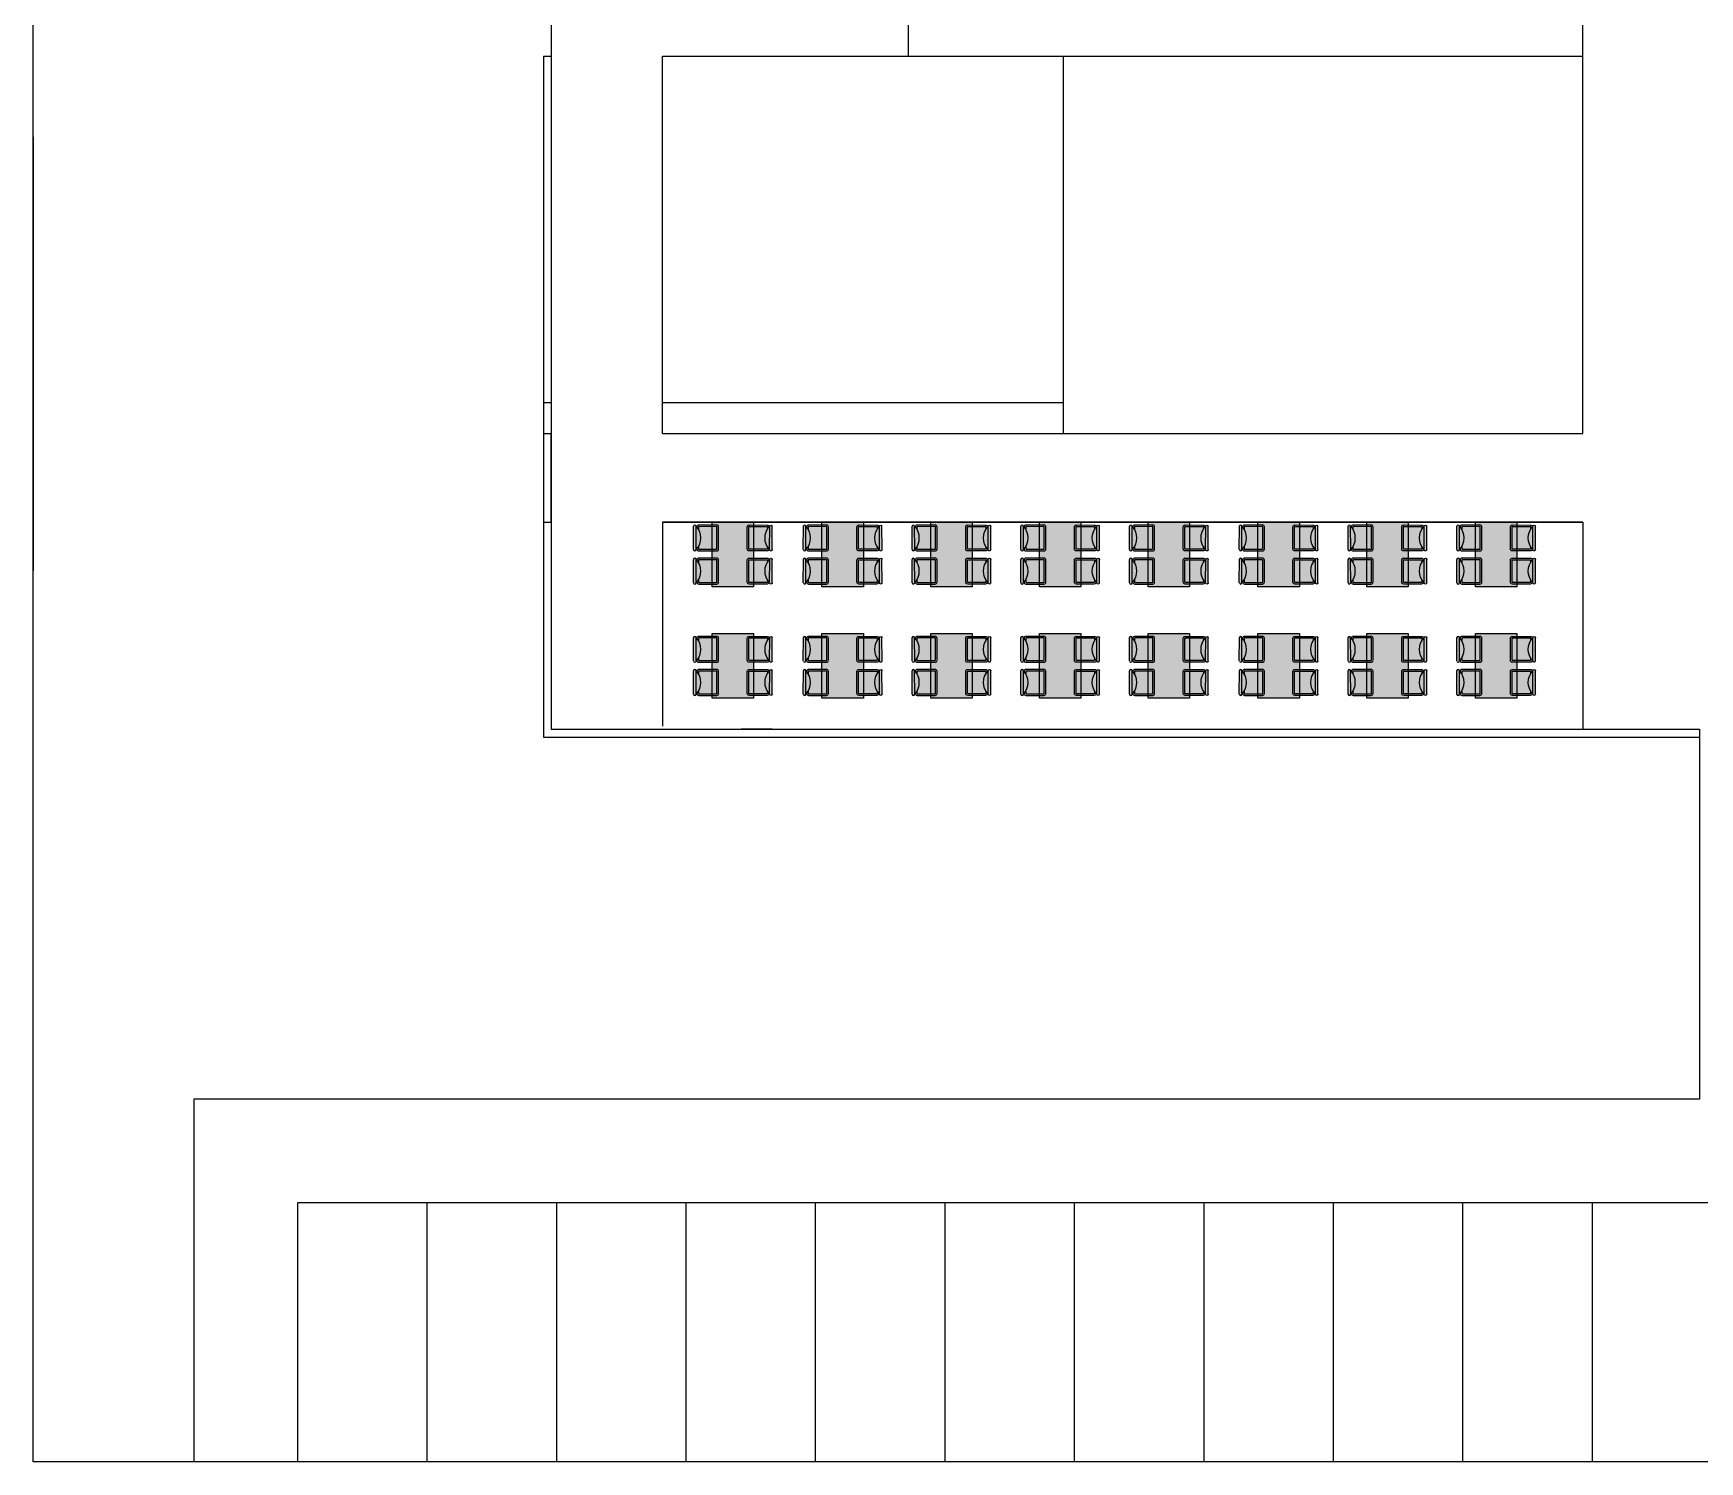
# Model space of a CAD drawing. Header units: inches. Extents: x -55 to 600, y -103 to 167.
# Drawn here: x 266.98 to 299.16, y -25.63 to 1.95 of the extents above; entities that cross this region are included whole.
import ezdxf

# ---------------------------------------------------------------- set-up
doc = ezdxf.new("R2010")
doc.units = ezdxf.units.IN
doc.header["$MEASUREMENT"] = 0
doc.layers.add('AI-Hatch mob', color=254, linetype='Continuous')
doc.layers.add('AI-Mob', color=2, linetype='Continuous')

# ---------------------------------------------------------------- blocks, each defined once
blk = doc.blocks.new('pol3')
for p, q in [((-0.264, -0.057), (0.264, 0.057)), ((-0.268, -0.181), (-0.18, -0.586)), ((-0.251, -0.116), (0.277, -0.001)), ((-0.232, -0.127), (-0.233, -0.127)), ((-0.231, -0.173), (-0.143, -0.578)), ((-0.172, -0.152), (-0.225, -0.164)), ((0.273, -0.056), (0.22, -0.067)), ((0.265, -0.019), (0.263, -0.02)), ((0.37, -0.467), (0.282, -0.062)), ((0.407, -0.459), (0.319, -0.054)), ((-0.134, -0.584), (0.364, -0.476)), ((-0.126, -0.621), (0.372, -0.513))]:
    blk.add_line(p, q)
for centre, radius, start, end in [((0.27, 0.028), 0.03, 282.2308, 102.2308), ((-0.258, -0.087), 0.03, 102.2308, 282.2308), ((-0.224, -0.171), 0.045, 102.2308, 192.2308), ((-0.048, 0.22), 0.393, 238.779, 325.6827), ((-0.224, -0.171), 0.0075, 102.2308, 192.2308), ((0.275, -0.063), 0.045, 12.2308, 102.2308), ((0.275, -0.063), 0.0075, 12.2308, 102.2308), ((-0.136, -0.577), 0.045, 192.2308, 282.2308), ((-0.136, -0.577), 0.0075, 192.2308, 282.2308), ((0.363, -0.469), 0.0075, 282.2308, 12.2308), ((0.363, -0.469), 0.045, 282.2308, 12.2308)]:
    blk.add_arc(centre, radius, start, end)
blk = doc.blocks.new('kjhgf')
at = {"layer": 'AI-Hatch mob', "true_color": 0xe1d8b7}
h = blk.add_hatch(color=254, dxfattribs=at)
h.paths.add_polyline_path([(280.212, -8.208, 0.414214), (280.174, -8.17), (279.828, -8.17, 0.414214), (279.791, -8.208), (279.791, -8.209, -0.04125), (279.822, -8.253), (279.822, -8.208, -0.414214), (279.828, -8.201), (280.174, -8.201, -0.414214), (280.181, -8.208), (280.181, -8.633, -0.414214), (280.174, -8.639), (279.828, -8.639, -0.414214), (279.822, -8.633), (279.822, -8.587, -0.04125), (279.791, -8.631), (279.791, -8.633, 0.414214), (279.828, -8.67), (280.174, -8.67, 0.414214), (280.212, -8.633)])
h.paths.add_polyline_path([(280.181, -8.208, 0.414214), (280.174, -8.201), (279.828, -8.201, 0.414214), (279.822, -8.208), (279.822, -8.253, -0.274688), (279.822, -8.587), (279.822, -8.633, 0.414214), (279.828, -8.639), (280.174, -8.639, 0.414214), (280.181, -8.633)], flags=16)
h.paths.add_polyline_path([(279.778, -8.645, 0.398472), (279.778, -8.195)])
h.paths.add_polyline_path([(279.728, -8.645, 1), (279.778, -8.645), (279.778, -8.195, 1), (279.728, -8.195)])
at = {"layer": 'AI-Hatch mob', "true_color": 0xd3bf96}
h = blk.add_hatch(color=9, dxfattribs=at)
h.paths.add_polyline_path([(279.822, -8.587, -0.04125), (279.791, -8.631), (279.791, -8.633, 0.414214), (279.828, -8.67), (280.174, -8.67, 0.414214), (280.212, -8.633), (280.212, -8.208, 0.414214), (280.174, -8.17), (279.828, -8.17, 0.414214), (279.791, -8.208), (279.791, -8.209, -0.04125), (279.822, -8.253), (279.822, -8.208, -0.414214), (279.828, -8.201), (280.174, -8.201, -0.414214), (280.181, -8.208), (280.181, -8.633, -0.414214), (280.174, -8.639), (279.828, -8.639, -0.414214), (279.822, -8.633)])
h.paths.add_polyline_path([(279.778, -8.645, 0.398472), (279.778, -8.195)])
at = {"layer": 'AI-Hatch mob'}
blk.add_hatch(color=31, dxfattribs=at).paths.add_polyline_path([(280.088, -8.114), (280.888, -8.114), (280.888, -9.364), (280.088, -9.364)])
at = {"layer": 'AI-Hatch mob', "true_color": 0xe1d8b7}
h = blk.add_hatch(color=254, dxfattribs=at)
h.paths.add_polyline_path([(280.764, -8.208, -0.414214), (280.801, -8.17), (281.147, -8.17, -0.414214), (281.185, -8.208), (281.185, -8.209, 0.04125), (281.154, -8.253), (281.154, -8.208, 0.414214), (281.147, -8.201), (280.801, -8.201, 0.414214), (280.795, -8.208), (280.795, -8.633, 0.414214), (280.801, -8.639), (281.147, -8.639, 0.414214), (281.154, -8.633), (281.154, -8.587, 0.04125), (281.185, -8.631), (281.185, -8.633, -0.414214), (281.147, -8.67), (280.801, -8.67, -0.414214), (280.764, -8.633)])
h.paths.add_polyline_path([(280.795, -8.208, -0.414214), (280.801, -8.201), (281.147, -8.201, -0.414214), (281.154, -8.208), (281.154, -8.253, 0.274688), (281.154, -8.587), (281.154, -8.633, -0.414214), (281.147, -8.639), (280.801, -8.639, -0.414214), (280.795, -8.633)], flags=16)
h.paths.add_polyline_path([(281.197, -8.645, -0.398472), (281.197, -8.195)])
h.paths.add_polyline_path([(281.247, -8.645, -1), (281.197, -8.645), (281.197, -8.195, -1), (281.247, -8.195)])
at = {"layer": 'AI-Hatch mob', "true_color": 0xd3bf96}
h = blk.add_hatch(color=9, dxfattribs=at)
h.paths.add_polyline_path([(281.154, -8.587, 0.04125), (281.185, -8.631), (281.185, -8.633, -0.414214), (281.147, -8.67), (280.801, -8.67, -0.414214), (280.764, -8.633), (280.764, -8.208, -0.414214), (280.801, -8.17), (281.147, -8.17, -0.414214), (281.185, -8.208), (281.185, -8.209, 0.04125), (281.154, -8.253), (281.154, -8.208, 0.414214), (281.147, -8.201), (280.801, -8.201, 0.414214), (280.795, -8.208), (280.795, -8.633, 0.414214), (280.801, -8.639), (281.147, -8.639, 0.414214), (281.154, -8.633)])
h.paths.add_polyline_path([(281.197, -8.645, -0.398472), (281.197, -8.195)])
at = {"layer": 'AI-Hatch mob', "true_color": 0xe1d8b7}
h = blk.add_hatch(color=254, dxfattribs=at)
h.paths.add_polyline_path([(280.212, -8.846, 0.414214), (280.174, -8.809), (279.828, -8.809, 0.414214), (279.791, -8.846), (279.791, -8.848, -0.04125), (279.822, -8.892), (279.822, -8.846, -0.414214), (279.828, -8.84), (280.174, -8.84, -0.414214), (280.181, -8.846), (280.181, -9.271, -0.414214), (280.174, -9.277), (279.828, -9.277, -0.414214), (279.822, -9.271), (279.822, -9.226, -0.04125), (279.791, -9.27), (279.791, -9.271, 0.414214), (279.828, -9.309), (280.174, -9.309, 0.414214), (280.212, -9.271)])
h.paths.add_polyline_path([(280.181, -8.846, 0.414214), (280.174, -8.84), (279.828, -8.84, 0.414214), (279.822, -8.846), (279.822, -8.892, -0.274688), (279.822, -9.226), (279.822, -9.271, 0.414214), (279.828, -9.277), (280.174, -9.277, 0.414214), (280.181, -9.271)], flags=16)
h.paths.add_polyline_path([(279.778, -9.284, 0.398472), (279.778, -8.834)])
h.paths.add_polyline_path([(279.728, -9.284, 1), (279.778, -9.284), (279.778, -8.834, 1), (279.728, -8.834)])
at = {"layer": 'AI-Hatch mob', "true_color": 0xd3bf96}
h = blk.add_hatch(color=9, dxfattribs=at)
h.paths.add_polyline_path([(279.822, -9.226, -0.04125), (279.791, -9.27), (279.791, -9.271, 0.414214), (279.828, -9.309), (280.174, -9.309, 0.414214), (280.212, -9.271), (280.212, -8.846, 0.414214), (280.174, -8.809), (279.828, -8.809, 0.414214), (279.791, -8.846), (279.791, -8.848, -0.04125), (279.822, -8.892), (279.822, -8.846, -0.414214), (279.828, -8.84), (280.174, -8.84, -0.414214), (280.181, -8.846), (280.181, -9.271, -0.414214), (280.174, -9.277), (279.828, -9.277, -0.414214), (279.822, -9.271)])
h.paths.add_polyline_path([(279.778, -9.284, 0.398472), (279.778, -8.834)])
at = {"layer": 'AI-Hatch mob', "true_color": 0xe1d8b7}
h = blk.add_hatch(color=254, dxfattribs=at)
h.paths.add_polyline_path([(280.764, -8.846, -0.414214), (280.801, -8.809), (281.147, -8.809, -0.414214), (281.185, -8.846), (281.185, -8.848, 0.04125), (281.154, -8.892), (281.154, -8.846, 0.414214), (281.147, -8.84), (280.801, -8.84, 0.414214), (280.795, -8.846), (280.795, -9.271, 0.414214), (280.801, -9.277), (281.147, -9.277, 0.414214), (281.154, -9.271), (281.154, -9.226, 0.04125), (281.185, -9.27), (281.185, -9.271, -0.414214), (281.147, -9.309), (280.801, -9.309, -0.414214), (280.764, -9.271)])
h.paths.add_polyline_path([(280.795, -8.846, -0.414214), (280.801, -8.84), (281.147, -8.84, -0.414214), (281.154, -8.846), (281.154, -8.892, 0.274688), (281.154, -9.226), (281.154, -9.271, -0.414214), (281.147, -9.277), (280.801, -9.277, -0.414214), (280.795, -9.271)], flags=16)
h.paths.add_polyline_path([(281.197, -9.284, -0.398472), (281.197, -8.834)])
h.paths.add_polyline_path([(281.247, -9.284, -1), (281.197, -9.284), (281.197, -8.834, -1), (281.247, -8.834)])
at = {"layer": 'AI-Hatch mob', "true_color": 0xd3bf96}
h = blk.add_hatch(color=9, dxfattribs=at)
h.paths.add_polyline_path([(281.154, -9.226, 0.04125), (281.185, -9.27), (281.185, -9.271, -0.414214), (281.147, -9.309), (280.801, -9.309, -0.414214), (280.764, -9.271), (280.764, -8.846, -0.414214), (280.801, -8.809), (281.147, -8.809, -0.414214), (281.185, -8.846), (281.185, -8.848, 0.04125), (281.154, -8.892), (281.154, -8.846, 0.414214), (281.147, -8.84), (280.801, -8.84, 0.414214), (280.795, -8.846), (280.795, -9.271, 0.414214), (280.801, -9.277), (281.147, -9.277, 0.414214), (281.154, -9.271)])
h.paths.add_polyline_path([(281.197, -9.284, -0.398472), (281.197, -8.834)])
at = {"layer": 'AI-Mob'}
blk.add_lwpolyline([(280.088, -8.114), (280.888, -8.114), (280.888, -9.364), (280.088, -9.364)], close=True, dxfattribs=at)
for p, xscale, yscale, zscale, rotation in [((279.728, -8.42), 0.8333333333333629, 0.8333333333333629, 0.8333333333333629, 77.76917747799142), ((281.247, -8.42), -0.8333333333333447, 0.8333333333333712, 0.8333333333333744, 282.2308225220488), ((279.728, -9.059), 0.8333333333333629, 0.8333333333333629, 0.8333333333333629, 77.76917747799142), ((281.247, -9.059), -0.8333333333333447, 0.8333333333333712, 0.8333333333333744, 282.2308225220488)]:
    blk.add_blockref('pol3', p, dxfattribs=dict(at, xscale=xscale, yscale=yscale, zscale=zscale, rotation=rotation))

msp = doc.modelspace()

# ---------------------------------------------------------------- linework, layer by layer
for p, q in [((266.978, -25.629), (266.978, 18.371)), ((276.978, 9.272), (276.978, -11.488)), ((283.878, 1.509), (283.878, 9.272)), ((276.828, 1.509), (276.978, 1.509)), ((276.828, 1.509), (276.828, -11.638)), ((276.978, 1.509), (276.978, -11.488)), ((279.128, -5.779), (279.128, 1.509)), ((279.128, 1.509), (296.9, 1.509)), ((286.864, 1.509), (286.864, -5.779)), ((266.978, -0.046), (266.978, -8.429)), ((276.828, -5.179), (276.978, -5.179)), ((279.128, -5.179), (286.864, -5.179)), ((276.828, -5.779), (276.978, -5.779)), ((279.128, -5.779), (296.9, -5.779)), ((266.978, -5.795), (266.978, -7.995)), ((266.978, -8.429), (266.978, -6.229)), ((266.978, -8.429), (266.978, -6.229)), ((276.828, -7.488), (276.978, -7.488)), ((279.128, -7.488), (279.128, -11.427)), ((279.128, -7.488), (296.9, -7.488)), ((296.9, -7.488), (296.9, -11.488)), ((276.978, -11.488), (299.155, -11.488)), ((281.247, -11.488), (280.647, -11.488)), ((281.247, -11.488), (281.247, -11.488)), ((299.155, -11.488), (299.155, -18.629)), ((276.828, -11.638), (299.155, -11.638)), ((299.155, -18.629), (270.078, -18.629)), ((270.078, -18.629), (270.078, -25.629)), ((272.078, -20.629), (272.078, -25.629)), ((299.578, -20.629), (272.078, -20.629)), ((274.578, -20.629), (274.578, -25.629)), ((277.078, -20.629), (277.078, -25.629)), ((279.578, -20.629), (279.578, -25.629)), ((282.078, -20.629), (282.078, -25.629)), ((284.578, -20.629), (284.578, -25.629)), ((287.078, -20.629), (287.078, -25.629)), ((289.578, -20.629), (289.578, -25.629)), ((292.078, -20.629), (292.078, -25.629)), ((294.578, -20.629), (294.578, -25.629)), ((297.078, -20.629), (297.078, -25.629)), ((341.978, -25.629), (266.978, -25.629))]:
    msp.add_line(p, q)
for points in [[(296.9, 1.509), (296.9, 9.272)], [(296.9, -5.779), (296.9, 1.509)], [(276.978, -7.488), (276.978, -7.488), (276.978, -5.779)], [(279.128, -5.779), (296.9, -5.779)], [(295.286, -5.779), (296.9, -5.779)], [(296.9, -7.488), (279.128, -7.488)], [(295.286, -7.488), (292.878, -7.488)], [(296.9, -7.488), (295.286, -7.488)]]:
    msp.add_lwpolyline(points)

# ---------------------------------------------------------------- block references
for p in [(0, 0.626), (2.119, 0.626), (4.219, 0.626), (6.319, 0.626), (8.419, 0.626), (10.538, 0.626), (12.638, 0.626), (14.738, 0.626), (0, -1.524), (2.119, -1.524), (4.219, -1.524), (6.319, -1.524), (8.419, -1.524), (10.538, -1.524), (12.638, -1.524), (14.738, -1.524)]:
    msp.add_blockref('kjhgf', p)

doc.saveas('drawing.dxf')
